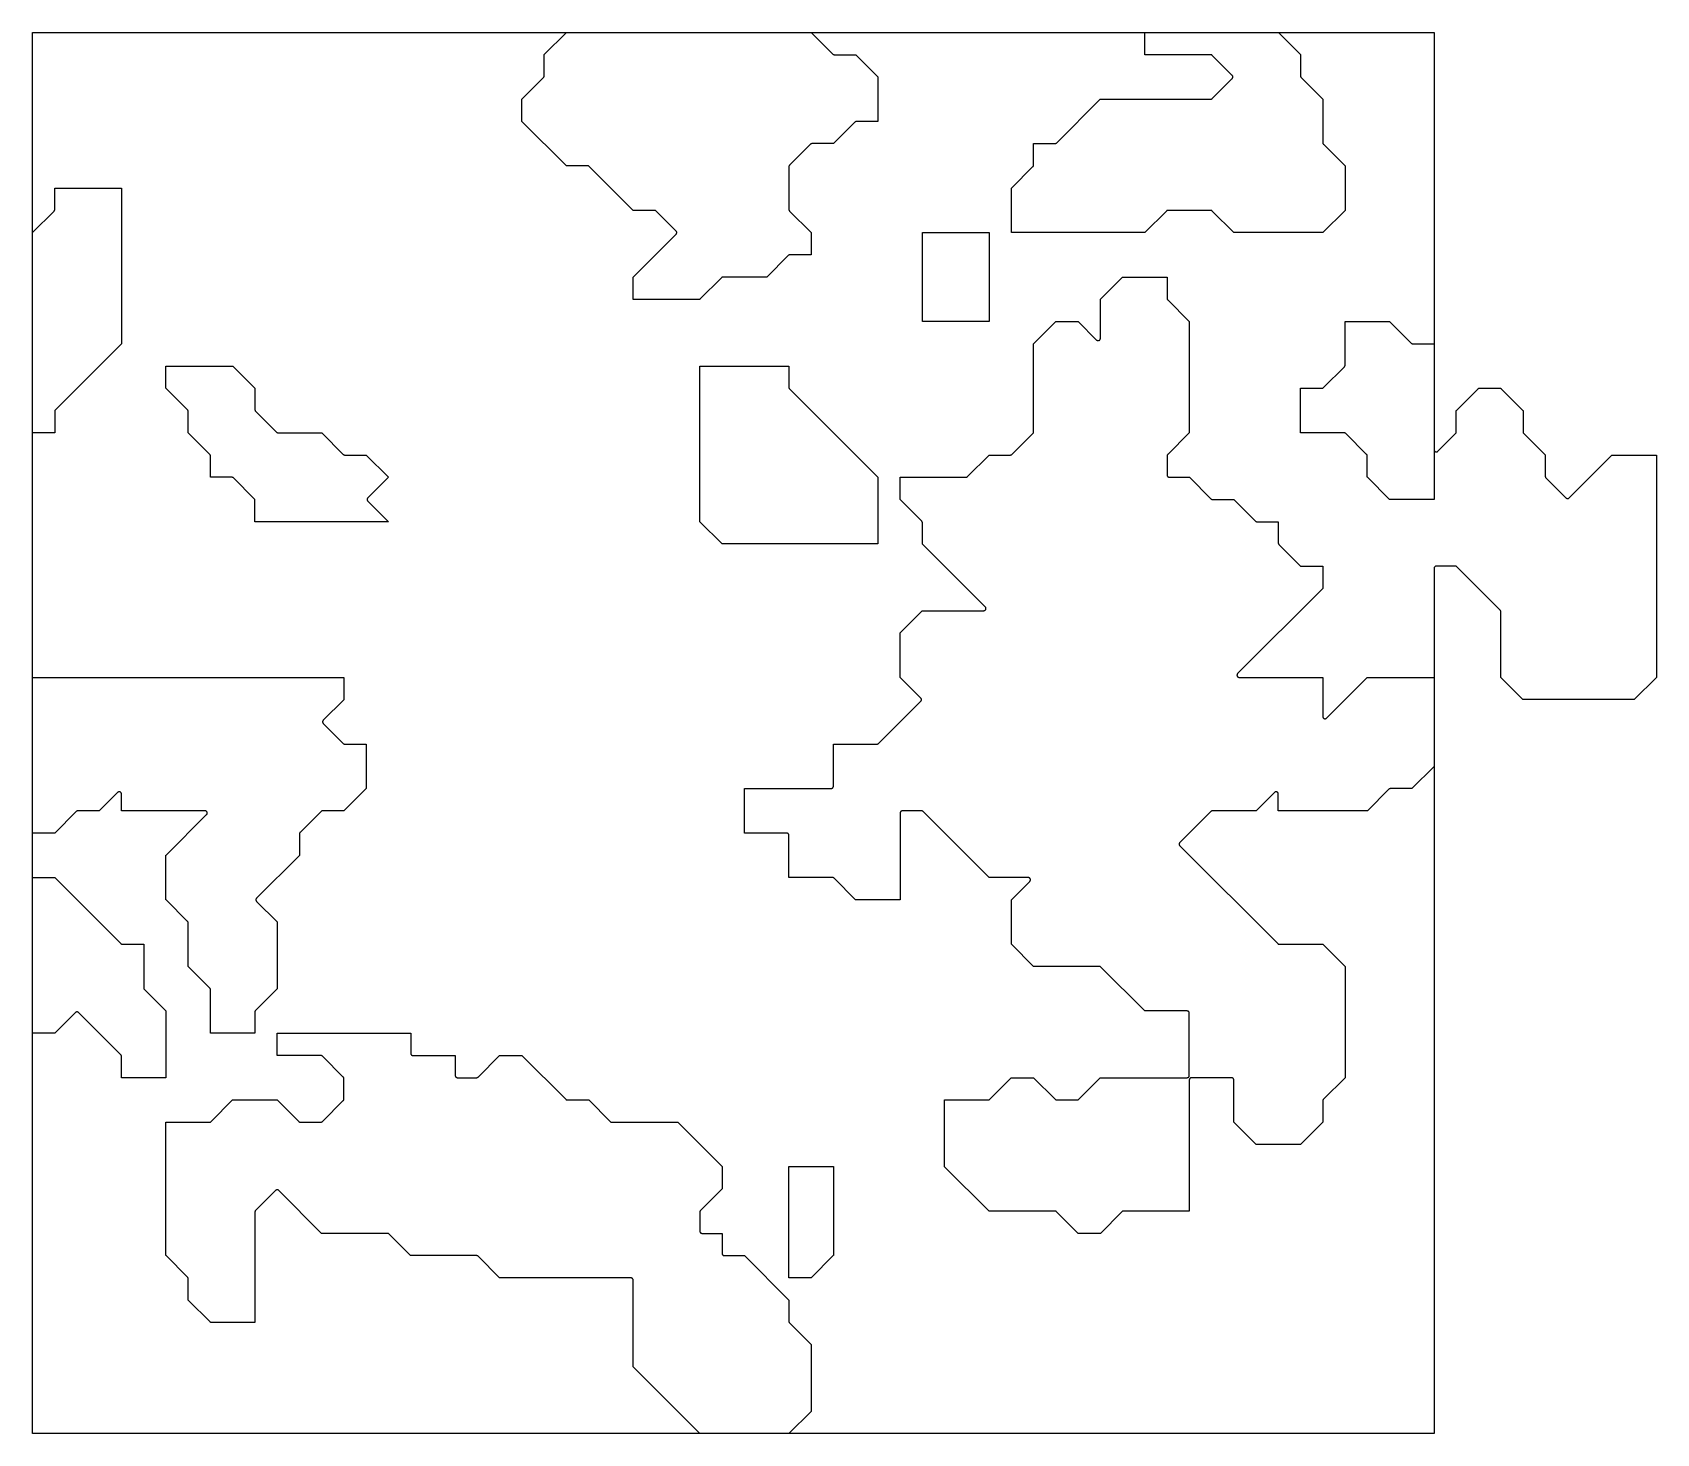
# Model space of a CAD drawing. Header units: metres. Extents: x 0 to 799, y 1 to 1100.
# Drawn here: x 0 to 73, y 1037 to 1100 of the extents above; entities that cross this region are included whole.
import ezdxf

# ---------------------------------------------------------------- set-up
doc = ezdxf.new("R2010")
doc.units = ezdxf.units.M
doc.layers.add('forest', color=7, linetype='Continuous')
doc.layers.add('forestfragmentation', color=7, linetype='Continuous')

msp = doc.modelspace()

# ---------------------------------------------------------------- linework, layer by layer
at = {"layer": 'forest', "color": 191}
msp.add_lwpolyline([(0, 1037), (0, 1037.002), (0, 1099.998), (0, 1100), (0.002, 1100), (62.998, 1100), (63, 1100), (63, 1099.998), (63, 1081.241), (63, 1081.232), (63.002, 1081.222), (63.004, 1081.212), (63.008, 1081.203), (63.012, 1081.194), (63.017, 1081.186), (63.023, 1081.178), (63.029, 1081.171), (63.037, 1081.164), (63.044, 1081.158), (63.053, 1081.153), (63.062, 1081.149), (63.071, 1081.146), (63.08, 1081.143), (63.09, 1081.142), (63.1, 1081.141), (63.11, 1081.142), (63.12, 1081.143), (63.129, 1081.146), (63.138, 1081.149), (63.147, 1081.153), (63.156, 1081.158), (63.163, 1081.164), (63.171, 1081.171), (63.971, 1081.971), (63.977, 1081.978), (63.983, 1081.986), (63.988, 1081.994), (63.992, 1082.003), (63.996, 1082.012), (63.998, 1082.022), (64, 1082.032), (64, 1082.041), (64, 1082.998), (64, 1083), (64.002, 1083.002), (64.998, 1083.998), (65, 1084), (65.002, 1084), (65.998, 1084), (66, 1084), (66.002, 1083.998), (66.998, 1083.002), (67, 1083), (67, 1082.998), (67, 1082.041), (67, 1082.032), (67.002, 1082.022), (67.004, 1082.012), (67.008, 1082.003), (67.012, 1081.994), (67.017, 1081.986), (67.023, 1081.978), (67.029, 1081.971), (67.998, 1081.002), (68, 1081), (68, 1080.998), (68, 1080.041), (68, 1080.032), (68.002, 1080.022), (68.004, 1080.012), (68.008, 1080.003), (68.012, 1079.994), (68.017, 1079.986), (68.023, 1079.978), (68.029, 1079.971), (68.929, 1079.071), (68.937, 1079.064), (68.944, 1079.058), (68.953, 1079.053), (68.962, 1079.049), (68.971, 1079.046), (68.98, 1079.043), (68.99, 1079.042), (69, 1079.041), (69.01, 1079.042), (69.02, 1079.043), (69.029, 1079.046), (69.038, 1079.049), (69.047, 1079.053), (69.056, 1079.058), (69.063, 1079.064), (69.071, 1079.071), (70.998, 1080.998), (71, 1081), (71.002, 1081), (72.998, 1081), (73, 1081), (73, 1080.998), (73, 1071.002), (73, 1071), (72.998, 1070.998), (72.002, 1070.002), (72, 1070), (71.998, 1070), (67.002, 1070), (67, 1070), (66.998, 1070.002), (66.002, 1070.998), (66, 1071), (66, 1071.002), (66, 1073.959), (66, 1073.968), (65.998, 1073.978), (65.996, 1073.988), (65.992, 1073.997), (65.988, 1074.006), (65.983, 1074.014), (65.977, 1074.022), (65.971, 1074.029), (64.029, 1075.971), (64.022, 1075.977), (64.014, 1075.983), (64.006, 1075.988), (63.997, 1075.992), (63.988, 1075.996), (63.978, 1075.998), (63.968, 1076), (63.959, 1076), (63.1, 1076), (63.09, 1076), (63.08, 1075.998), (63.071, 1075.996), (63.062, 1075.992), (63.053, 1075.988), (63.044, 1075.983), (63.037, 1075.977), (63.029, 1075.971), (63.023, 1075.963), (63.017, 1075.956), (63.012, 1075.947), (63.008, 1075.938), (63.004, 1075.929), (63.002, 1075.92), (63, 1075.91), (63, 1075.9), (63, 1037.002), (63, 1037), (63, 1037), (62.998, 1037), (0.002, 1037), (0, 1037)], dxfattribs=at)
at = {"layer": 'forestfragmentation', "color": 139}
for points in [[(22, 1096), (22, 1096.002), (22, 1096.998), (22, 1097), (22.002, 1097.002), (22.971, 1097.971), (22.977, 1097.978), (22.983, 1097.986), (22.988, 1097.994), (22.992, 1098.003), (22.996, 1098.012), (22.998, 1098.022), (23, 1098.032), (23, 1098.041), (23, 1098.998), (23, 1099), (23.002, 1099.002), (23.998, 1099.998), (24, 1100), (24.002, 1100), (34.998, 1100), (35, 1100), (35.002, 1099.998), (35.971, 1099.029), (35.978, 1099.023), (35.986, 1099.017), (35.994, 1099.012), (36.003, 1099.008), (36.012, 1099.004), (36.022, 1099.002), (36.032, 1099), (36.041, 1099), (36.998, 1099), (37, 1099), (37.002, 1098.998), (37.998, 1098.002), (38, 1098), (38, 1097.998), (38, 1096.002), (38, 1096), (37.998, 1096), (37.041, 1096), (37.032, 1096), (37.022, 1095.998), (37.012, 1095.996), (37.003, 1095.992), (36.994, 1095.988), (36.986, 1095.983), (36.978, 1095.977), (36.971, 1095.971), (36.002, 1095.002), (36, 1095), (35.998, 1095), (35.041, 1095), (35.032, 1095), (35.022, 1094.998), (35.012, 1094.996), (35.003, 1094.992), (34.994, 1094.988), (34.986, 1094.983), (34.978, 1094.977), (34.971, 1094.971), (34.029, 1094.029), (34.023, 1094.022), (34.017, 1094.014), (34.012, 1094.006), (34.008, 1093.997), (34.004, 1093.988), (34.002, 1093.978), (34, 1093.968), (34, 1093.959), (34, 1092.041), (34, 1092.032), (34.002, 1092.022), (34.004, 1092.012), (34.008, 1092.003), (34.012, 1091.994), (34.017, 1091.986), (34.023, 1091.978), (34.029, 1091.971), (34.998, 1091.002), (35, 1091), (35, 1090.998), (35, 1090.002), (35, 1090), (34.998, 1090), (34.041, 1090), (34.032, 1090), (34.022, 1089.998), (34.012, 1089.996), (34.003, 1089.992), (33.994, 1089.988), (33.986, 1089.983), (33.978, 1089.977), (33.971, 1089.971), (33.002, 1089.002), (33, 1089), (32.998, 1089), (31.041, 1089), (31.032, 1089), (31.022, 1088.998), (31.012, 1088.996), (31.003, 1088.992), (30.994, 1088.988), (30.986, 1088.983), (30.978, 1088.977), (30.971, 1088.971), (30.002, 1088.002), (30, 1088), (29.998, 1088), (27.002, 1088), (27, 1088), (27, 1088.002), (27, 1088.998), (27, 1089), (27.002, 1089.002), (28.929, 1090.929), (28.936, 1090.937), (28.942, 1090.944), (28.947, 1090.953), (28.951, 1090.962), (28.954, 1090.971), (28.957, 1090.98), (28.958, 1090.99), (28.959, 1091), (28.958, 1091.01), (28.957, 1091.02), (28.954, 1091.029), (28.951, 1091.038), (28.947, 1091.047), (28.942, 1091.056), (28.936, 1091.063), (28.929, 1091.071), (28.029, 1091.971), (28.022, 1091.977), (28.014, 1091.983), (28.006, 1091.988), (27.997, 1091.992), (27.988, 1091.996), (27.978, 1091.998), (27.968, 1092), (27.959, 1092), (27.002, 1092), (27, 1092), (26.998, 1092.002), (25.029, 1093.971), (25.022, 1093.977), (25.014, 1093.983), (25.006, 1093.988), (24.997, 1093.992), (24.988, 1093.996), (24.978, 1093.998), (24.968, 1094), (24.959, 1094), (24.002, 1094), (24, 1094), (23.998, 1094.002), (22.002, 1095.998), (22, 1096)], [(44, 1091), (44, 1091.002), (44, 1092.998), (44, 1093), (44.002, 1093.002), (44.971, 1093.971), (44.977, 1093.978), (44.983, 1093.986), (44.988, 1093.994), (44.992, 1094.003), (44.996, 1094.012), (44.998, 1094.022), (45, 1094.032), (45, 1094.041), (45, 1094.998), (45, 1095), (45.002, 1095), (45.959, 1095), (45.968, 1095), (45.978, 1095.002), (45.988, 1095.004), (45.997, 1095.008), (46.006, 1095.012), (46.014, 1095.017), (46.022, 1095.023), (46.029, 1095.029), (47.998, 1096.998), (48, 1097), (48.002, 1097), (52.959, 1097), (52.968, 1097), (52.978, 1097.002), (52.988, 1097.004), (52.997, 1097.008), (53.006, 1097.012), (53.014, 1097.017), (53.022, 1097.023), (53.029, 1097.029), (53.929, 1097.929), (53.936, 1097.937), (53.942, 1097.944), (53.947, 1097.953), (53.951, 1097.962), (53.954, 1097.971), (53.957, 1097.98), (53.958, 1097.99), (53.959, 1098), (53.958, 1098.01), (53.957, 1098.02), (53.954, 1098.029), (53.951, 1098.038), (53.947, 1098.047), (53.942, 1098.056), (53.936, 1098.063), (53.929, 1098.071), (53.029, 1098.971), (53.022, 1098.977), (53.014, 1098.983), (53.006, 1098.988), (52.997, 1098.992), (52.988, 1098.996), (52.978, 1098.998), (52.968, 1099), (52.959, 1099), (50.002, 1099), (50, 1099), (50, 1099.002), (50, 1099.998), (50, 1100), (50.002, 1100), (55.998, 1100), (56, 1100), (56.002, 1099.998), (56.998, 1099.002), (57, 1099), (57, 1098.998), (57, 1098.041), (57, 1098.032), (57.002, 1098.022), (57.004, 1098.012), (57.008, 1098.003), (57.012, 1097.994), (57.017, 1097.986), (57.023, 1097.978), (57.029, 1097.971), (57.998, 1097.002), (58, 1097), (58, 1096.998), (58, 1095.041), (58, 1095.032), (58.002, 1095.022), (58.004, 1095.012), (58.008, 1095.003), (58.012, 1094.994), (58.017, 1094.986), (58.023, 1094.978), (58.029, 1094.971), (58.998, 1094.002), (59, 1094), (59, 1093.998), (59, 1092.002), (59, 1092), (58.998, 1091.998), (58.002, 1091.002), (58, 1091), (57.998, 1091), (54.002, 1091), (54, 1091), (53.998, 1091.002), (53.029, 1091.971), (53.022, 1091.977), (53.014, 1091.983), (53.006, 1091.988), (52.997, 1091.992), (52.988, 1091.996), (52.978, 1091.998), (52.968, 1092), (52.959, 1092), (51.041, 1092), (51.032, 1092), (51.022, 1091.998), (51.012, 1091.996), (51.003, 1091.992), (50.994, 1091.988), (50.986, 1091.983), (50.978, 1091.977), (50.971, 1091.971), (50.002, 1091.002), (50, 1091), (49.998, 1091), (44.002, 1091), (44, 1091)], [(0, 1082), (0, 1082.002), (0, 1090.998), (0, 1091), (0.002, 1091.002), (0.971, 1091.971), (0.977, 1091.978), (0.983, 1091.986), (0.988, 1091.994), (0.992, 1092.003), (0.996, 1092.012), (0.998, 1092.022), (1, 1092.032), (1, 1092.041), (1, 1092.998), (1, 1093), (1.002, 1093), (3.998, 1093), (4, 1093), (4, 1092.998), (4, 1086.002), (4, 1086), (3.998, 1085.998), (1.029, 1083.029), (1.023, 1083.022), (1.017, 1083.014), (1.012, 1083.006), (1.008, 1082.997), (1.004, 1082.988), (1.002, 1082.978), (1, 1082.968), (1, 1082.959), (1, 1082.002), (1, 1082), (0.998, 1082), (0.002, 1082), (0, 1082)], [(40, 1091), (40.002, 1091), (42.998, 1091), (43, 1091), (43, 1090.998), (43, 1087.002), (43, 1087), (42.998, 1087), (40.002, 1087), (40, 1087), (40, 1087.002), (40, 1090.998), (40, 1091)], [(32, 1064), (32, 1064.002), (32, 1065.998), (32, 1066), (32.002, 1066), (35.9, 1066), (35.91, 1066), (35.92, 1066.002), (35.929, 1066.004), (35.938, 1066.008), (35.947, 1066.012), (35.956, 1066.017), (35.963, 1066.023), (35.971, 1066.029), (35.977, 1066.037), (35.983, 1066.044), (35.988, 1066.053), (35.992, 1066.062), (35.996, 1066.071), (35.998, 1066.08), (36, 1066.09), (36, 1066.1), (36, 1067.998), (36, 1068), (36.002, 1068), (37.959, 1068), (37.968, 1068), (37.978, 1068.002), (37.988, 1068.004), (37.997, 1068.008), (38.006, 1068.012), (38.014, 1068.017), (38.022, 1068.023), (38.029, 1068.029), (39.929, 1069.929), (39.936, 1069.937), (39.942, 1069.944), (39.947, 1069.953), (39.951, 1069.962), (39.954, 1069.971), (39.957, 1069.98), (39.958, 1069.99), (39.959, 1070), (39.958, 1070.01), (39.957, 1070.02), (39.954, 1070.029), (39.951, 1070.038), (39.947, 1070.047), (39.942, 1070.056), (39.936, 1070.063), (39.929, 1070.071), (39.002, 1070.998), (39, 1071), (39, 1071.002), (39, 1072.998), (39, 1073), (39.002, 1073.002), (39.998, 1073.998), (40, 1074), (40.002, 1074), (42.759, 1074), (42.768, 1074), (42.778, 1074.002), (42.788, 1074.004), (42.797, 1074.008), (42.806, 1074.012), (42.814, 1074.017), (42.822, 1074.023), (42.829, 1074.029), (42.836, 1074.037), (42.842, 1074.044), (42.847, 1074.053), (42.851, 1074.062), (42.854, 1074.071), (42.857, 1074.08), (42.858, 1074.09), (42.859, 1074.1), (42.858, 1074.11), (42.857, 1074.12), (42.854, 1074.129), (42.851, 1074.138), (42.847, 1074.147), (42.842, 1074.156), (42.836, 1074.163), (42.829, 1074.171), (40.002, 1076.998), (40, 1077), (40, 1077.002), (40, 1077.959), (40, 1077.968), (39.998, 1077.978), (39.996, 1077.988), (39.992, 1077.997), (39.988, 1078.006), (39.983, 1078.014), (39.977, 1078.022), (39.971, 1078.029), (39.002, 1078.998), (39, 1079), (39, 1079.002), (39, 1079.998), (39, 1080), (39.002, 1080), (41.959, 1080), (41.968, 1080), (41.978, 1080.002), (41.988, 1080.004), (41.997, 1080.008), (42.006, 1080.012), (42.014, 1080.017), (42.022, 1080.023), (42.029, 1080.029), (42.998, 1080.998), (43, 1081), (43.002, 1081), (43.959, 1081), (43.968, 1081), (43.978, 1081.002), (43.988, 1081.004), (43.997, 1081.008), (44.006, 1081.012), (44.014, 1081.017), (44.022, 1081.023), (44.029, 1081.029), (44.971, 1081.971), (44.977, 1081.978), (44.983, 1081.986), (44.988, 1081.994), (44.992, 1082.003), (44.996, 1082.012), (44.998, 1082.022), (45, 1082.032), (45, 1082.041), (45, 1085.998), (45, 1086), (45.002, 1086.002), (45.998, 1086.998), (46, 1087), (46.002, 1087), (46.998, 1087), (47, 1087), (47.002, 1086.998), (47.829, 1086.171), (47.837, 1086.164), (47.844, 1086.158), (47.853, 1086.153), (47.862, 1086.149), (47.871, 1086.146), (47.88, 1086.143), (47.89, 1086.142), (47.9, 1086.141), (47.91, 1086.142), (47.92, 1086.143), (47.929, 1086.146), (47.938, 1086.149), (47.947, 1086.153), (47.956, 1086.158), (47.963, 1086.164), (47.971, 1086.171), (47.977, 1086.178), (47.983, 1086.186), (47.988, 1086.194), (47.992, 1086.203), (47.996, 1086.212), (47.998, 1086.222), (48, 1086.232), (48, 1086.241), (48, 1087.998), (48, 1088), (48.002, 1088.002), (48.998, 1088.998), (49, 1089), (49.002, 1089), (50.998, 1089), (51, 1089), (51, 1088.998), (51, 1088.041), (51, 1088.032), (51.002, 1088.022), (51.004, 1088.012), (51.008, 1088.003), (51.012, 1087.994), (51.017, 1087.986), (51.023, 1087.978), (51.029, 1087.971), (51.998, 1087.002), (52, 1087), (52, 1086.998), (52, 1082.002), (52, 1082), (51.998, 1081.998), (51.029, 1081.029), (51.023, 1081.022), (51.017, 1081.014), (51.012, 1081.006), (51.008, 1080.997), (51.004, 1080.988), (51.002, 1080.978), (51, 1080.968), (51, 1080.959), (51, 1080.1), (51, 1080.09), (51.002, 1080.08), (51.004, 1080.071), (51.008, 1080.062), (51.012, 1080.053), (51.017, 1080.044), (51.023, 1080.037), (51.029, 1080.029), (51.037, 1080.023), (51.044, 1080.017), (51.053, 1080.012), (51.062, 1080.008), (51.071, 1080.004), (51.08, 1080.002), (51.09, 1080), (51.1, 1080), (51.998, 1080), (52, 1080), (52.002, 1079.998), (52.971, 1079.029), (52.978, 1079.023), (52.986, 1079.017), (52.994, 1079.012), (53.003, 1079.008), (53.012, 1079.004), (53.022, 1079.002), (53.032, 1079), (53.041, 1079), (53.998, 1079), (54, 1079), (54.002, 1078.998), (54.971, 1078.029), (54.978, 1078.023), (54.986, 1078.017), (54.994, 1078.012), (55.003, 1078.008), (55.012, 1078.004), (55.022, 1078.002), (55.032, 1078), (55.041, 1078), (55.998, 1078), (56, 1078), (56, 1077.998), (56, 1077.041), (56, 1077.032), (56.002, 1077.022), (56.004, 1077.012), (56.008, 1077.003), (56.012, 1076.994), (56.017, 1076.986), (56.023, 1076.978), (56.029, 1076.971), (56.971, 1076.029), (56.978, 1076.023), (56.986, 1076.017), (56.994, 1076.012), (57.003, 1076.008), (57.012, 1076.004), (57.022, 1076.002), (57.032, 1076), (57.041, 1076), (57.998, 1076), (58, 1076), (58, 1075.998), (58, 1075.002), (58, 1075), (57.998, 1074.998), (54.171, 1071.171), (54.164, 1071.163), (54.158, 1071.156), (54.153, 1071.147), (54.149, 1071.138), (54.146, 1071.129), (54.143, 1071.12), (54.142, 1071.11), (54.141, 1071.1), (54.142, 1071.09), (54.143, 1071.08), (54.146, 1071.071), (54.149, 1071.062), (54.153, 1071.053), (54.158, 1071.044), (54.164, 1071.037), (54.171, 1071.029), (54.178, 1071.023), (54.186, 1071.017), (54.194, 1071.012), (54.203, 1071.008), (54.212, 1071.004), (54.222, 1071.002), (54.232, 1071), (54.241, 1071), (57.998, 1071), (58, 1071), (58, 1070.998), (58, 1069.241), (58, 1069.232), (58.002, 1069.222), (58.004, 1069.212), (58.008, 1069.203), (58.012, 1069.194), (58.017, 1069.186), (58.023, 1069.178), (58.029, 1069.171), (58.037, 1069.164), (58.044, 1069.158), (58.053, 1069.153), (58.062, 1069.149), (58.071, 1069.146), (58.08, 1069.143), (58.09, 1069.142), (58.1, 1069.141), (58.11, 1069.142), (58.12, 1069.143), (58.129, 1069.146), (58.138, 1069.149), (58.147, 1069.153), (58.156, 1069.158), (58.163, 1069.164), (58.171, 1069.171), (59.998, 1070.998), (60, 1071), (60.002, 1071), (62.998, 1071), (63, 1071), (63, 1070.998), (63, 1067.002), (63, 1067), (62.998, 1066.998), (62.002, 1066.002), (62, 1066), (61.998, 1066), (61.041, 1066), (61.032, 1066), (61.022, 1065.998), (61.012, 1065.996), (61.003, 1065.992), (60.994, 1065.988), (60.986, 1065.983), (60.978, 1065.977), (60.971, 1065.971), (60.002, 1065.002), (60, 1065), (59.998, 1065), (56.002, 1065), (56, 1065), (56, 1065.002), (56, 1065.759), (56, 1065.768), (55.998, 1065.778), (55.996, 1065.788), (55.992, 1065.797), (55.988, 1065.806), (55.983, 1065.814), (55.977, 1065.822), (55.971, 1065.829), (55.963, 1065.836), (55.956, 1065.842), (55.947, 1065.847), (55.938, 1065.851), (55.929, 1065.854), (55.92, 1065.857), (55.91, 1065.858), (55.9, 1065.859), (55.89, 1065.858), (55.88, 1065.857), (55.871, 1065.854), (55.862, 1065.851), (55.853, 1065.847), (55.844, 1065.842), (55.837, 1065.836), (55.829, 1065.829), (55.002, 1065.002), (55, 1065), (54.998, 1065), (53.041, 1065), (53.032, 1065), (53.022, 1064.998), (53.012, 1064.996), (53.003, 1064.992), (52.994, 1064.988), (52.986, 1064.983), (52.978, 1064.977), (52.971, 1064.971), (51.571, 1063.571), (51.564, 1063.563), (51.558, 1063.556), (51.553, 1063.547), (51.549, 1063.538), (51.546, 1063.529), (51.543, 1063.52), (51.542, 1063.51), (51.541, 1063.5), (51.542, 1063.49), (51.543, 1063.48), (51.546, 1063.471), (51.549, 1063.462), (51.553, 1063.453), (51.558, 1063.444), (51.564, 1063.437), (51.571, 1063.429), (55.971, 1059.029), (55.978, 1059.023), (55.986, 1059.017), (55.994, 1059.012), (56.003, 1059.008), (56.012, 1059.004), (56.022, 1059.002), (56.032, 1059), (56.041, 1059), (57.998, 1059), (58, 1059), (58.002, 1058.998), (58.998, 1058.002), (59, 1058), (59, 1057.998), (59, 1053.002), (59, 1053), (58.998, 1052.998), (58.029, 1052.029), (58.023, 1052.022), (58.017, 1052.014), (58.012, 1052.006), (58.008, 1051.997), (58.004, 1051.988), (58.002, 1051.978), (58, 1051.968), (58, 1051.959), (58, 1051.002), (58, 1051), (57.998, 1050.998), (57.002, 1050.002), (57, 1050), (56.998, 1050), (55.002, 1050), (55, 1050), (54.998, 1050.002), (54.002, 1050.998), (54, 1051), (54, 1051.002), (54, 1052.9), (54, 1052.91), (53.998, 1052.92), (53.996, 1052.929), (53.992, 1052.938), (53.988, 1052.947), (53.983, 1052.956), (53.977, 1052.963), (53.971, 1052.971), (53.963, 1052.977), (53.956, 1052.983), (53.947, 1052.988), (53.938, 1052.992), (53.929, 1052.996), (53.92, 1052.998), (53.91, 1053), (53.9, 1053), (52.1, 1053), (52.09, 1053), (52.08, 1052.998), (52.071, 1052.996), (52.062, 1052.992), (52.053, 1052.988), (52.044, 1052.983), (52.037, 1052.977), (52.029, 1052.971), (52.023, 1052.963), (52.017, 1052.956), (52.012, 1052.947), (52.008, 1052.938), (52.004, 1052.929), (52.002, 1052.92), (52, 1052.91), (52, 1052.9), (52, 1047.002), (52, 1047), (51.998, 1047), (49.041, 1047), (49.032, 1047), (49.022, 1046.998), (49.012, 1046.996), (49.003, 1046.992), (48.994, 1046.988), (48.986, 1046.983), (48.978, 1046.977), (48.971, 1046.971), (48.002, 1046.002), (48, 1046), (47.998, 1046), (47.002, 1046), (47, 1046), (46.998, 1046.002), (46.029, 1046.971), (46.022, 1046.977), (46.014, 1046.983), (46.006, 1046.988), (45.997, 1046.992), (45.988, 1046.996), (45.978, 1046.998), (45.968, 1047), (45.959, 1047), (43.002, 1047), (43, 1047), (42.998, 1047.002), (41.002, 1048.998), (41, 1049), (41, 1049.002), (41, 1051.998), (41, 1052), (41.002, 1052), (42.959, 1052), (42.968, 1052), (42.978, 1052.002), (42.988, 1052.004), (42.997, 1052.008), (43.006, 1052.012), (43.014, 1052.017), (43.022, 1052.023), (43.029, 1052.029), (43.998, 1052.998), (44, 1053), (44.002, 1053), (44.998, 1053), (45, 1053), (45.002, 1052.998), (45.971, 1052.029), (45.978, 1052.023), (45.986, 1052.017), (45.994, 1052.012), (46.003, 1052.008), (46.012, 1052.004), (46.022, 1052.002), (46.032, 1052), (46.041, 1052), (46.959, 1052), (46.968, 1052), (46.978, 1052.002), (46.988, 1052.004), (46.997, 1052.008), (47.006, 1052.012), (47.014, 1052.017), (47.022, 1052.023), (47.029, 1052.029), (47.998, 1052.998), (48, 1053), (48.002, 1053), (51.9, 1053), (51.91, 1053), (51.92, 1053.002), (51.929, 1053.004), (51.938, 1053.008), (51.947, 1053.012), (51.956, 1053.017), (51.963, 1053.023), (51.971, 1053.029), (51.977, 1053.037), (51.983, 1053.044), (51.988, 1053.053), (51.992, 1053.062), (51.996, 1053.071), (51.998, 1053.08), (52, 1053.09), (52, 1053.1), (52, 1055.9), (52, 1055.91), (51.998, 1055.92), (51.996, 1055.929), (51.992, 1055.938), (51.988, 1055.947), (51.983, 1055.956), (51.977, 1055.963), (51.971, 1055.971), (51.963, 1055.977), (51.956, 1055.983), (51.947, 1055.988), (51.938, 1055.992), (51.929, 1055.996), (51.92, 1055.998), (51.91, 1056), (51.9, 1056), (50.002, 1056), (50, 1056), (49.998, 1056.002), (48.029, 1057.971), (48.022, 1057.977), (48.014, 1057.983), (48.006, 1057.988), (47.997, 1057.992), (47.988, 1057.996), (47.978, 1057.998), (47.968, 1058), (47.959, 1058), (45.002, 1058), (45, 1058), (44.998, 1058.002), (44.002, 1058.998), (44, 1059), (44, 1059.002), (44, 1060.998), (44, 1061), (44.002, 1061.002), (44.829, 1061.829), (44.836, 1061.837), (44.842, 1061.844), (44.847, 1061.853), (44.851, 1061.862), (44.854, 1061.871), (44.857, 1061.88), (44.858, 1061.89), (44.859, 1061.9), (44.858, 1061.91), (44.857, 1061.92), (44.854, 1061.929), (44.851, 1061.938), (44.847, 1061.947), (44.842, 1061.956), (44.836, 1061.963), (44.829, 1061.971), (44.822, 1061.977), (44.814, 1061.983), (44.806, 1061.988), (44.797, 1061.992), (44.788, 1061.996), (44.778, 1061.998), (44.768, 1062), (44.759, 1062), (43.002, 1062), (43, 1062), (42.998, 1062.002), (40.029, 1064.971), (40.022, 1064.977), (40.014, 1064.983), (40.006, 1064.988), (39.997, 1064.992), (39.988, 1064.996), (39.978, 1064.998), (39.968, 1065), (39.959, 1065), (39.1, 1065), (39.09, 1065), (39.08, 1064.998), (39.071, 1064.996), (39.062, 1064.992), (39.053, 1064.988), (39.044, 1064.983), (39.037, 1064.977), (39.029, 1064.971), (39.023, 1064.963), (39.017, 1064.956), (39.012, 1064.947), (39.008, 1064.938), (39.004, 1064.929), (39.002, 1064.92), (39, 1064.91), (39, 1064.9), (39, 1061.002), (39, 1061), (38.998, 1061), (37.002, 1061), (37, 1061), (36.998, 1061.002), (36.029, 1061.971), (36.022, 1061.977), (36.014, 1061.983), (36.006, 1061.988), (35.997, 1061.992), (35.988, 1061.996), (35.978, 1061.998), (35.968, 1062), (35.959, 1062), (34.002, 1062), (34, 1062), (34, 1062.002), (34, 1063.9), (34, 1063.91), (33.998, 1063.92), (33.996, 1063.929), (33.992, 1063.938), (33.988, 1063.947), (33.983, 1063.956), (33.977, 1063.963), (33.971, 1063.971), (33.963, 1063.977), (33.956, 1063.983), (33.947, 1063.988), (33.938, 1063.992), (33.929, 1063.996), (33.92, 1063.998), (33.91, 1064), (33.9, 1064), (32.002, 1064), (32, 1064)], [(57, 1082), (57, 1082.002), (57, 1083.998), (57, 1084), (57.002, 1084), (57.959, 1084), (57.968, 1084), (57.978, 1084.002), (57.988, 1084.004), (57.997, 1084.008), (58.006, 1084.012), (58.014, 1084.017), (58.022, 1084.023), (58.029, 1084.029), (58.971, 1084.971), (58.977, 1084.978), (58.983, 1084.986), (58.988, 1084.994), (58.992, 1085.003), (58.996, 1085.012), (58.998, 1085.022), (59, 1085.032), (59, 1085.041), (59, 1086.998), (59, 1087), (59.002, 1087), (60.998, 1087), (61, 1087), (61.002, 1086.998), (61.971, 1086.029), (61.978, 1086.023), (61.986, 1086.017), (61.994, 1086.012), (62.003, 1086.008), (62.012, 1086.004), (62.022, 1086.002), (62.032, 1086), (62.041, 1086), (62.998, 1086), (63, 1086), (63, 1085.998), (63, 1079.002), (63, 1079), (62.998, 1079), (61.002, 1079), (61, 1079), (60.998, 1079.002), (60.002, 1079.998), (60, 1080), (60, 1080.002), (60, 1080.959), (60, 1080.968), (59.998, 1080.978), (59.996, 1080.988), (59.992, 1080.997), (59.988, 1081.006), (59.983, 1081.014), (59.977, 1081.022), (59.971, 1081.029), (59.029, 1081.971), (59.022, 1081.977), (59.014, 1081.983), (59.006, 1081.988), (58.997, 1081.992), (58.988, 1081.996), (58.978, 1081.998), (58.968, 1082), (58.959, 1082), (57.002, 1082), (57, 1082)], [(6, 1085), (6.002, 1085), (8.998, 1085), (9, 1085), (9.002, 1084.998), (9.998, 1084.002), (10, 1084), (10, 1083.998), (10, 1083.041), (10, 1083.032), (10.002, 1083.022), (10.004, 1083.012), (10.008, 1083.003), (10.012, 1082.994), (10.017, 1082.986), (10.023, 1082.978), (10.029, 1082.971), (10.971, 1082.029), (10.978, 1082.023), (10.986, 1082.017), (10.994, 1082.012), (11.003, 1082.008), (11.012, 1082.004), (11.022, 1082.002), (11.032, 1082), (11.041, 1082), (12.998, 1082), (13, 1082), (13.002, 1081.998), (13.971, 1081.029), (13.978, 1081.023), (13.986, 1081.017), (13.994, 1081.012), (14.003, 1081.008), (14.012, 1081.004), (14.022, 1081.002), (14.032, 1081), (14.041, 1081), (14.998, 1081), (15, 1081), (15.002, 1080.998), (15.998, 1080.002), (16, 1080), (15.998, 1079.998), (15.071, 1079.071), (15.064, 1079.063), (15.058, 1079.056), (15.053, 1079.047), (15.049, 1079.038), (15.046, 1079.029), (15.043, 1079.02), (15.042, 1079.01), (15.041, 1079), (15.042, 1078.99), (15.043, 1078.98), (15.046, 1078.971), (15.049, 1078.962), (15.053, 1078.953), (15.058, 1078.944), (15.064, 1078.937), (15.071, 1078.929), (15.998, 1078.002), (16, 1078), (15.998, 1078), (10.002, 1078), (10, 1078), (10, 1078.002), (10, 1078.959), (10, 1078.968), (9.998, 1078.978), (9.996, 1078.988), (9.992, 1078.997), (9.988, 1079.006), (9.983, 1079.014), (9.977, 1079.022), (9.971, 1079.029), (9.029, 1079.971), (9.022, 1079.977), (9.014, 1079.983), (9.006, 1079.988), (8.997, 1079.992), (8.988, 1079.996), (8.978, 1079.998), (8.968, 1080), (8.959, 1080), (8.002, 1080), (8, 1080), (8, 1080.002), (8, 1080.959), (8, 1080.968), (7.998, 1080.978), (7.996, 1080.988), (7.992, 1080.997), (7.988, 1081.006), (7.983, 1081.014), (7.977, 1081.022), (7.971, 1081.029), (7.002, 1081.998), (7, 1082), (7, 1082.002), (7, 1082.959), (7, 1082.968), (6.998, 1082.978), (6.996, 1082.988), (6.992, 1082.997), (6.988, 1083.006), (6.983, 1083.014), (6.977, 1083.022), (6.971, 1083.029), (6.002, 1083.998), (6, 1084), (6, 1084.002), (6, 1084.998), (6, 1085)], [(30, 1085), (30.002, 1085), (33.998, 1085), (34, 1085), (34, 1084.998), (34, 1084.041), (34, 1084.032), (34.002, 1084.022), (34.004, 1084.012), (34.008, 1084.003), (34.012, 1083.994), (34.017, 1083.986), (34.023, 1083.978), (34.029, 1083.971), (37.998, 1080.002), (38, 1080), (38, 1079.998), (38, 1077.002), (38, 1077), (37.998, 1077), (31.002, 1077), (31, 1077), (30.998, 1077.002), (30.002, 1077.998), (30, 1078), (30, 1078.002), (30, 1084.998), (30, 1085)], [(0, 1071), (0.002, 1071), (13.998, 1071), (14, 1071), (14, 1070.998), (14, 1070.002), (14, 1070), (13.998, 1069.998), (13.071, 1069.071), (13.064, 1069.063), (13.058, 1069.056), (13.053, 1069.047), (13.049, 1069.038), (13.046, 1069.029), (13.043, 1069.02), (13.042, 1069.01), (13.041, 1069), (13.042, 1068.99), (13.043, 1068.98), (13.046, 1068.971), (13.049, 1068.962), (13.053, 1068.953), (13.058, 1068.944), (13.064, 1068.937), (13.071, 1068.929), (13.971, 1068.029), (13.978, 1068.023), (13.986, 1068.017), (13.994, 1068.012), (14.003, 1068.008), (14.012, 1068.004), (14.022, 1068.002), (14.032, 1068), (14.041, 1068), (14.998, 1068), (15, 1068), (15, 1067.998), (15, 1066.002), (15, 1066), (14.998, 1065.998), (14.002, 1065.002), (14, 1065), (13.998, 1065), (13.041, 1065), (13.032, 1065), (13.022, 1064.998), (13.012, 1064.996), (13.003, 1064.992), (12.994, 1064.988), (12.986, 1064.983), (12.978, 1064.977), (12.971, 1064.971), (12.029, 1064.029), (12.023, 1064.022), (12.017, 1064.014), (12.012, 1064.006), (12.008, 1063.997), (12.004, 1063.988), (12.002, 1063.978), (12, 1063.968), (12, 1063.959), (12, 1063.002), (12, 1063), (11.998, 1062.998), (10.071, 1061.071), (10.064, 1061.063), (10.058, 1061.056), (10.053, 1061.047), (10.049, 1061.038), (10.046, 1061.029), (10.043, 1061.02), (10.042, 1061.01), (10.041, 1061), (10.042, 1060.99), (10.043, 1060.98), (10.046, 1060.971), (10.049, 1060.962), (10.053, 1060.953), (10.058, 1060.944), (10.064, 1060.937), (10.071, 1060.929), (10.998, 1060.002), (11, 1060), (11, 1059.998), (11, 1057.002), (11, 1057), (10.998, 1056.998), (10.029, 1056.029), (10.023, 1056.022), (10.017, 1056.014), (10.012, 1056.006), (10.008, 1055.997), (10.004, 1055.988), (10.002, 1055.978), (10, 1055.968), (10, 1055.959), (10, 1055.002), (10, 1055), (9.998, 1055), (8.002, 1055), (8, 1055), (8, 1055.002), (8, 1056.959), (8, 1056.968), (7.998, 1056.978), (7.996, 1056.988), (7.992, 1056.997), (7.988, 1057.006), (7.983, 1057.014), (7.977, 1057.022), (7.971, 1057.029), (7.002, 1057.998), (7, 1058), (7, 1058.002), (7, 1059.959), (7, 1059.968), (6.998, 1059.978), (6.996, 1059.988), (6.992, 1059.997), (6.988, 1060.006), (6.983, 1060.014), (6.977, 1060.022), (6.971, 1060.029), (6.002, 1060.998), (6, 1061), (6, 1061.002), (6, 1062.998), (6, 1063), (6.002, 1063.002), (7.829, 1064.829), (7.836, 1064.837), (7.842, 1064.844), (7.847, 1064.853), (7.851, 1064.862), (7.854, 1064.871), (7.857, 1064.88), (7.858, 1064.89), (7.859, 1064.9), (7.858, 1064.91), (7.857, 1064.92), (7.854, 1064.929), (7.851, 1064.938), (7.847, 1064.947), (7.842, 1064.956), (7.836, 1064.963), (7.829, 1064.971), (7.822, 1064.977), (7.814, 1064.983), (7.806, 1064.988), (7.797, 1064.992), (7.788, 1064.996), (7.778, 1064.998), (7.768, 1065), (7.759, 1065), (4.002, 1065), (4, 1065), (4, 1065.002), (4, 1065.759), (4, 1065.768), (3.998, 1065.778), (3.996, 1065.788), (3.992, 1065.797), (3.988, 1065.806), (3.983, 1065.814), (3.977, 1065.822), (3.971, 1065.829), (3.963, 1065.836), (3.956, 1065.842), (3.947, 1065.847), (3.938, 1065.851), (3.929, 1065.854), (3.92, 1065.857), (3.91, 1065.858), (3.9, 1065.859), (3.89, 1065.858), (3.88, 1065.857), (3.871, 1065.854), (3.862, 1065.851), (3.853, 1065.847), (3.844, 1065.842), (3.837, 1065.836), (3.829, 1065.829), (3.002, 1065.002), (3, 1065), (2.998, 1065), (2.041, 1065), (2.032, 1065), (2.022, 1064.998), (2.012, 1064.996), (2.003, 1064.992), (1.994, 1064.988), (1.986, 1064.983), (1.978, 1064.977), (1.971, 1064.971), (1.002, 1064.002), (1, 1064), (0.998, 1064), (0.002, 1064), (0, 1064), (0, 1064.002), (0, 1070.998), (0, 1071)], [(0, 1062), (0.002, 1062), (0.998, 1062), (1, 1062), (1.002, 1061.998), (3.971, 1059.029), (3.978, 1059.023), (3.986, 1059.017), (3.994, 1059.012), (4.003, 1059.008), (4.012, 1059.004), (4.022, 1059.002), (4.032, 1059), (4.041, 1059), (4.998, 1059), (5, 1059), (5, 1058.998), (5, 1057.041), (5, 1057.032), (5.002, 1057.022), (5.004, 1057.012), (5.008, 1057.003), (5.012, 1056.994), (5.017, 1056.986), (5.023, 1056.978), (5.029, 1056.971), (5.998, 1056.002), (6, 1056), (6, 1055.998), (6, 1053.002), (6, 1053), (5.998, 1053), (4.002, 1053), (4, 1053), (4, 1053.002), (4, 1053.959), (4, 1053.968), (3.998, 1053.978), (3.996, 1053.988), (3.992, 1053.997), (3.988, 1054.006), (3.983, 1054.014), (3.977, 1054.022), (3.971, 1054.029), (2.071, 1055.929), (2.063, 1055.936), (2.056, 1055.942), (2.047, 1055.947), (2.038, 1055.951), (2.029, 1055.954), (2.02, 1055.957), (2.01, 1055.958), (2, 1055.959), (1.99, 1055.958), (1.98, 1055.957), (1.971, 1055.954), (1.962, 1055.951), (1.953, 1055.947), (1.944, 1055.942), (1.937, 1055.936), (1.929, 1055.929), (1.002, 1055.002), (1, 1055), (0.998, 1055), (0.002, 1055), (0, 1055), (0, 1055.002), (0, 1061.998), (0, 1062)], [(6, 1051), (6.002, 1051), (7.959, 1051), (7.968, 1051), (7.978, 1051.002), (7.988, 1051.004), (7.997, 1051.008), (8.006, 1051.012), (8.014, 1051.017), (8.022, 1051.023), (8.029, 1051.029), (8.998, 1051.998), (9, 1052), (9.002, 1052), (10.998, 1052), (11, 1052), (11.002, 1051.998), (11.971, 1051.029), (11.978, 1051.023), (11.986, 1051.017), (11.994, 1051.012), (12.003, 1051.008), (12.012, 1051.004), (12.022, 1051.002), (12.032, 1051), (12.041, 1051), (12.959, 1051), (12.968, 1051), (12.978, 1051.002), (12.988, 1051.004), (12.997, 1051.008), (13.006, 1051.012), (13.014, 1051.017), (13.022, 1051.023), (13.029, 1051.029), (13.971, 1051.971), (13.977, 1051.978), (13.983, 1051.986), (13.988, 1051.994), (13.992, 1052.003), (13.996, 1052.012), (13.998, 1052.022), (14, 1052.032), (14, 1052.041), (14, 1052.959), (14, 1052.968), (13.998, 1052.978), (13.996, 1052.988), (13.992, 1052.997), (13.988, 1053.006), (13.983, 1053.014), (13.977, 1053.022), (13.971, 1053.029), (13.029, 1053.971), (13.022, 1053.977), (13.014, 1053.983), (13.006, 1053.988), (12.997, 1053.992), (12.988, 1053.996), (12.978, 1053.998), (12.968, 1054), (12.959, 1054), (11.002, 1054), (11, 1054), (11, 1054.002), (11, 1054.998), (11, 1055), (11.002, 1055), (16.998, 1055), (17, 1055), (17, 1054.998), (17, 1054.1), (17, 1054.09), (17.002, 1054.08), (17.004, 1054.071), (17.008, 1054.062), (17.012, 1054.053), (17.017, 1054.044), (17.023, 1054.037), (17.029, 1054.029), (17.037, 1054.023), (17.044, 1054.017), (17.053, 1054.012), (17.062, 1054.008), (17.071, 1054.004), (17.08, 1054.002), (17.09, 1054), (17.1, 1054), (18.998, 1054), (19, 1054), (19, 1053.998), (19, 1053.1), (19, 1053.09), (19.002, 1053.08), (19.004, 1053.071), (19.008, 1053.062), (19.012, 1053.053), (19.017, 1053.044), (19.023, 1053.037), (19.029, 1053.029), (19.037, 1053.023), (19.044, 1053.017), (19.053, 1053.012), (19.062, 1053.008), (19.071, 1053.004), (19.08, 1053.002), (19.09, 1053), (19.1, 1053), (19.959, 1053), (19.968, 1053), (19.978, 1053.002), (19.988, 1053.004), (19.997, 1053.008), (20.006, 1053.012), (20.014, 1053.017), (20.022, 1053.023), (20.029, 1053.029), (20.998, 1053.998), (21, 1054), (21.002, 1054), (21.998, 1054), (22, 1054), (22.002, 1053.998), (23.971, 1052.029), (23.978, 1052.023), (23.986, 1052.017), (23.994, 1052.012), (24.003, 1052.008), (24.012, 1052.004), (24.022, 1052.002), (24.032, 1052), (24.041, 1052), (24.998, 1052), (25, 1052), (25.002, 1051.998), (25.971, 1051.029), (25.978, 1051.023), (25.986, 1051.017), (25.994, 1051.012), (26.003, 1051.008), (26.012, 1051.004), (26.022, 1051.002), (26.032, 1051), (26.041, 1051), (28.998, 1051), (29, 1051), (29.002, 1050.998), (30.998, 1049.002), (31, 1049), (31, 1048.998), (31, 1048.002), (31, 1048), (30.998, 1047.998), (30.029, 1047.029), (30.023, 1047.022), (30.017, 1047.014), (30.012, 1047.006), (30.008, 1046.997), (30.004, 1046.988), (30.002, 1046.978), (30, 1046.968), (30, 1046.959), (30, 1046.1), (30, 1046.09), (30.002, 1046.08), (30.004, 1046.071), (30.008, 1046.062), (30.012, 1046.053), (30.017, 1046.044), (30.023, 1046.037), (30.029, 1046.029), (30.037, 1046.023), (30.044, 1046.017), (30.053, 1046.012), (30.062, 1046.008), (30.071, 1046.004), (30.08, 1046.002), (30.09, 1046), (30.1, 1046), (30.998, 1046), (31, 1046), (31, 1045.998), (31, 1045.1), (31, 1045.09), (31.002, 1045.08), (31.004, 1045.071), (31.008, 1045.062), (31.012, 1045.053), (31.017, 1045.044), (31.023, 1045.037), (31.029, 1045.029), (31.037, 1045.023), (31.044, 1045.017), (31.053, 1045.012), (31.062, 1045.008), (31.071, 1045.004), (31.08, 1045.002), (31.09, 1045), (31.1, 1045), (31.998, 1045), (32, 1045), (32.002, 1044.998), (33.998, 1043.002), (34, 1043), (34, 1042.998), (34, 1042.041), (34, 1042.032), (34.002, 1042.022), (34.004, 1042.012), (34.008, 1042.003), (34.012, 1041.994), (34.017, 1041.986), (34.023, 1041.978), (34.029, 1041.971), (34.998, 1041.002), (35, 1041), (35, 1040.998), (35, 1038.002), (35, 1038), (34.998, 1037.998), (34.002, 1037.002), (34, 1037), (33.998, 1037), (30.002, 1037), (30, 1037), (29.998, 1037.002), (27.002, 1039.998), (27, 1040), (27, 1040.002), (27, 1043.9), (27, 1043.91), (26.998, 1043.92), (26.996, 1043.929), (26.992, 1043.938), (26.988, 1043.947), (26.983, 1043.956), (26.977, 1043.963), (26.971, 1043.971), (26.963, 1043.977), (26.956, 1043.983), (26.947, 1043.988), (26.938, 1043.992), (26.929, 1043.996), (26.92, 1043.998), (26.91, 1044), (26.9, 1044), (21.002, 1044), (21, 1044), (20.998, 1044.002), (20.029, 1044.971), (20.022, 1044.977), (20.014, 1044.983), (20.006, 1044.988), (19.997, 1044.992), (19.988, 1044.996), (19.978, 1044.998), (19.968, 1045), (19.959, 1045), (17.002, 1045), (17, 1045), (16.998, 1045.002), (16.029, 1045.971), (16.022, 1045.977), (16.014, 1045.983), (16.006, 1045.988), (15.997, 1045.992), (15.988, 1045.996), (15.978, 1045.998), (15.968, 1046), (15.959, 1046), (13.002, 1046), (13, 1046), (12.998, 1046.002), (11.071, 1047.929), (11.063, 1047.936), (11.056, 1047.942), (11.047, 1047.947), (11.038, 1047.951), (11.029, 1047.954), (11.02, 1047.957), (11.01, 1047.958), (11, 1047.959), (10.99, 1047.958), (10.98, 1047.957), (10.971, 1047.954), (10.962, 1047.951), (10.953, 1047.947), (10.944, 1047.942), (10.937, 1047.936), (10.929, 1047.929), (10.029, 1047.029), (10.023, 1047.022), (10.017, 1047.014), (10.012, 1047.006), (10.008, 1046.997), (10.004, 1046.988), (10.002, 1046.978), (10, 1046.968), (10, 1046.959), (10, 1042.002), (10, 1042), (9.998, 1042), (8.002, 1042), (8, 1042), (7.998, 1042.002), (7.002, 1042.998), (7, 1043), (7, 1043.002), (7, 1043.959), (7, 1043.968), (6.998, 1043.978), (6.996, 1043.988), (6.992, 1043.997), (6.988, 1044.006), (6.983, 1044.014), (6.977, 1044.022), (6.971, 1044.029), (6.002, 1044.998), (6, 1045), (6, 1045.002), (6, 1050.998), (6, 1051)], [(34, 1049), (34.002, 1049), (35.998, 1049), (36, 1049), (36, 1048.998), (36, 1045.002), (36, 1045), (35.998, 1044.998), (35.002, 1044.002), (35, 1044), (34.998, 1044), (34.002, 1044), (34, 1044), (34, 1044.002), (34, 1048.998), (34, 1049)]]:
    msp.add_lwpolyline(points, dxfattribs=at)

doc.saveas('drawing.dxf')
